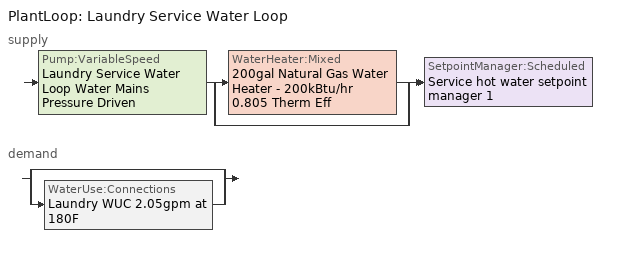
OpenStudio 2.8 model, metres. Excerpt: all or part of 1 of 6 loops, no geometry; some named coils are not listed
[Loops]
PlantLoop 'Laundry Service Water Loop'
 supply: Pump:VariableSpeed 'Laundry Service Water Loop Water Mains Pressure Driven' > split
  | WaterHeater:Mixed '200gal Natural Gas Water Heater - 200kBtu/hr 0.805 Therm Eff'
  | bypass
  join > SetpointManager:Scheduled 'Service hot water setpoint manager 1'
 demand: split
  | bypass
  | WaterUse:Connections 'Laundry WUC 2.05gpm at 180F'
[Sizing:Zone]
LaundryRoomFlr1 ZN: Zone Cooling Design Supply Air Temperature Input Method=SupplyAirTemperature; Zone Cooling Design Supply Air Temperature {C}=14; Zone Cooling Design Supply Air Temperature Difference {deltaC}=11.11; Zone Heating Design Supply Air Temperature Input Method=SupplyAirTemperature; Zone Heating Design Supply Air Temperature {C}=40; Zone Heating Design Supply Air Temperature Difference {deltaC}=11.11; Zone Cooling Design Supply Air Humidity Ratio {kg-H2O/kg-air}=0.0085; Zone Heating Design Supply Air Humidity Ratio {kg-H2O/kg-air}=0.008; Cooling Design Air Flow Method=DesignDay; Heating Design Air Flow Method=DesignDay; Account for Dedicated Outdoor Air System=No; Dedicated Outdoor Air System Control Strategy=NeutralSupplyAir; Dedicated Outdoor Air Low Setpoint Temperature for Design {C}=autosize; Dedicated Outdoor Air High Setpoint Temperature for Design {C}=autosize
[Coil:Cooling:DX:SingleSpeed] Availability Schedule=Always On Discrete; Rated Sensible Heat Ratio=autosize; Rated Evaporator Fan Power Per Volume Flow Rate {W/(m3/s)}=773.3; Total Cooling Capacity Function of Temperature Curve=PSZ-Fine Storage DX Coil Cap-FT; Total Cooling Capacity Function of Flow Fraction Curve=DX Coil Cap-FF; Energy Input Ratio Function of Temperature Curve=PSZ-AC DX Coil EIR-FT; Energy Input Ratio Function of Flow Fraction Curve=Split DX Coil EIR-FF; Part Load Fraction Correlation Curve=HPACCOOLPLFFPLR; Condenser Type=AirCooled; Evaporative Condenser Effectiveness=0; Evaporative Condenser Air Flow Rate {m3/s}=Autosize; Evaporative Condenser Pump Rated Power Consumption {W}=Autosize; Crankcase Heater Capacity {W}=0; Maximum Outdoor Dry-Bulb Temperature for Crankcase Heater Operation {C}=0; Basin Heater Capacity {W/K}=0; Basin Heater Setpoint Temperature {C}=10
Name | Rated Total Cooling Capacity {W} | Rated COP {W/W} | Rated Air Flow Rate {m3/s}
GuestRoom301 ZN PTAC 1spd DX AC Clg Coil 7kBtu/hr 11.0EER; GuestRoom313 ZN PTAC 1spd DX AC Clg Coil 5kBtu/hr 11.0EER; GuestRoom319 ZN PTAC 1spd DX AC Clg Coil 6kBtu/hr 11.0EER; GuestRoom324 ZN PTAC 1spd DX AC Clg Coil 4kBtu/hr 11.0EER; GuestRoom413 ZN PTAC 1spd DX AC Clg Coil 7kBtu/hr 11.0EER; GuestRoom414 ZN PTAC 1spd DX AC Clg Coil 7kBtu/hr 11.0EER | autosize | 3.80183 | autosize
GuestRoom302_305 ZN PTAC 1spd DX AC Clg Coil 13kBtu/hr 9.7EER | autosize | 3.36553 | autosize
GuestRoom306_308 ZN PTAC 1spd DX AC Clg Coil 11kBtu/hr 10.1EER | autosize | 3.50705 | autosize
GuestRoom309_312 ZN PTAC 1spd DX AC Clg Coil 38kBtu/hr 9.3EER; GuestRoom315_318 ZN PTAC 1spd DX AC Clg Coil 44kBtu/hr 9.3EER; GuestRoom320_323 ZN PTAC 1spd DX AC Clg Coil 38kBtu/hr 9.3EER; GuestRoom401 ZN PTAC 1spd DX AC Clg Coil 17kBtu/hr 9.3EER; GuestRoom402_405 ZN PTAC 1spd DX AC Clg Coil 21kBtu/hr 9.3EER; GuestRoom406_408 ZN PTAC 1spd DX AC Clg Coil 18kBtu/hr 9.3EER; GuestRoom409_412 ZN PTAC 1spd DX AC Clg Coil 49kBtu/hr 9.3EER; GuestRoom415_418 ZN PTAC 1spd DX AC Clg Coil 50kBtu/hr 9.3EER; GuestRoom420_423 ZN PTAC 1spd DX AC Clg Coil 49kBtu/hr 9.3EER; CorridorFlr2 ZN PTAC 1spd DX AC Clg Coil 18kBtu/hr 9.3EER; CorridorFlr4 ZN PTAC 1spd DX AC Clg Coil 19kBtu/hr 9.3EER | autosize | 3.23448 | autosize
GuestRoom314 ZN PTAC 1spd DX AC Clg Coil 12kBtu/hr 10.0EER | autosize | 3.45867 | autosize
GuestRoom419 ZN PTAC 1spd DX AC Clg Coil 14kBtu/hr 9.5EER | autosize | 3.30746 | autosize
GuestRoom424 ZN PTAC 1spd DX AC Clg Coil 15kBtu/hr 9.4EER | autosize | 3.26213 | autosize
CorridorFlr1 ZN PTAC 1spd DX AC Clg Coil 9kBtu/hr 10.6EER | 2638 | 3.6599 | 0.13
CorridorFlr3 ZN PTAC 1spd DX AC Clg Coil 13kBtu/hr 9.8EER | autosize | 3.39823 | autosize
[ZoneHVAC:PackagedTerminalAirConditioner] Availability Schedule=Always On Discrete; Outdoor Air Flow Rate During Cooling Operation {m3/s}=Autosize; Outdoor Air Flow Rate During Heating Operation {m3/s}=Autosize; Outdoor Air Flow Rate When No Cooling or Heating is Needed {m3/s}=Autosize; Fan Placement=DrawThrough; Supply Air Fan Operating Mode Schedule=Always On Discrete
Name | Supply Air Flow Rate During Cooling Operation {m3/s} | Supply Air Flow Rate During Heating Operation {m3/s} | Supply Air Flow Rate When No Cooling or Heating is Needed {m3/s} | Supply Air Fan | Heating Coil | Cooling Coil
GuestRoom101 ZN PTAC | Autosize | Autosize | Autosize | GuestRoom101 ZN PTAC Fan | GuestRoom101 ZN PTAC Electric Htg Coil | GuestRoom101 ZN PTAC 1spd DX AC Clg Coil 3kBtu/hr 11.0EER
GuestRoom102 ZN PTAC | Autosize | Autosize | Autosize | GuestRoom102 ZN PTAC Fan | GuestRoom102 ZN PTAC Electric Htg Coil | GuestRoom102 ZN PTAC 1spd DX AC Clg Coil 3kBtu/hr 11.0EER
GuestRoom103 ZN PTAC | Autosize | Autosize | Autosize | GuestRoom103 ZN PTAC Fan | GuestRoom103 ZN PTAC Electric Htg Coil | GuestRoom103 ZN PTAC 1spd DX AC Clg Coil 11kBtu/hr 10.2EER
GuestRoom104 ZN PTAC | Autosize | Autosize | Autosize | GuestRoom104 ZN PTAC Fan | GuestRoom104 ZN PTAC Electric Htg Coil | GuestRoom104 ZN PTAC 1spd DX AC Clg Coil 11kBtu/hr 10.3EER
GuestRoom105 ZN PTAC | Autosize | Autosize | Autosize | GuestRoom105 ZN PTAC Fan | GuestRoom105 ZN PTAC Electric Htg Coil | GuestRoom105 ZN PTAC 1spd DX AC Clg Coil 13kBtu/hr 9.8EER
GuestRoom201 ZN PTAC | Autosize | Autosize | Autosize | GuestRoom201 ZN PTAC Fan | GuestRoom201 ZN PTAC Electric Htg Coil | GuestRoom201 ZN PTAC 1spd DX AC Clg Coil 7kBtu/hr 11.0EER
GuestRoom202_205 ZN PTAC | Autosize | Autosize | Autosize | GuestRoom202_205 ZN PTAC Fan | GuestRoom202_205 ZN PTAC Electric Htg Coil | GuestRoom202_205 ZN PTAC 1spd DX AC Clg Coil 40kBtu/hr 9.3EER
GuestRoom206_208 ZN PTAC | Autosize | Autosize | Autosize | GuestRoom206_208 ZN PTAC Fan | GuestRoom206_208 ZN PTAC Electric Htg Coil | GuestRoom206_208 ZN PTAC 1spd DX AC Clg Coil 32kBtu/hr 9.3EER
GuestRoom209_212 ZN PTAC | Autosize | Autosize | Autosize | GuestRoom209_212 ZN PTAC Fan | GuestRoom209_212 ZN PTAC Electric Htg Coil | GuestRoom209_212 ZN PTAC 1spd DX AC Clg Coil 38kBtu/hr 9.3EER
GuestRoom213 ZN PTAC | Autosize | Autosize | Autosize | GuestRoom213 ZN PTAC Fan | GuestRoom213 ZN PTAC Electric Htg Coil | GuestRoom213 ZN PTAC 1spd DX AC Clg Coil 12kBtu/hr 10.0EER
GuestRoom214 ZN PTAC | Autosize | Autosize | Autosize | GuestRoom214 ZN PTAC Fan | GuestRoom214 ZN PTAC Electric Htg Coil | GuestRoom214 ZN PTAC 1spd DX AC Clg Coil 12kBtu/hr 9.9EER
GuestRoom215_218 ZN PTAC | Autosize | Autosize | Autosize | GuestRoom215_218 ZN PTAC Fan | GuestRoom215_218 ZN PTAC Electric Htg Coil | GuestRoom215_218 ZN PTAC 1spd DX AC Clg Coil 48kBtu/hr 9.3EER
GuestRoom219 ZN PTAC | Autosize | Autosize | Autosize | GuestRoom219 ZN PTAC Fan | GuestRoom219 ZN PTAC Electric Htg Coil | GuestRoom219 ZN PTAC 1spd DX AC Clg Coil 41kBtu/hr 9.3EER
GuestRoom220_223 ZN PTAC | Autosize | Autosize | Autosize | GuestRoom220_223 ZN PTAC Fan | GuestRoom220_223 ZN PTAC Electric Htg Coil | GuestRoom220_223 ZN PTAC 1spd DX AC Clg Coil 38kBtu/hr 9.3EER
GuestRoom224 ZN PTAC | Autosize | Autosize | Autosize | GuestRoom224 ZN PTAC Fan | GuestRoom224 ZN PTAC Electric Htg Coil | GuestRoom224 ZN PTAC 1spd DX AC Clg Coil 12kBtu/hr 10.0EER
GuestRoom301 ZN PTAC | Autosize | Autosize | Autosize | GuestRoom301 ZN PTAC Fan | GuestRoom301 ZN PTAC Electric Htg Coil | GuestRoom301 ZN PTAC 1spd DX AC Clg Coil 7kBtu/hr 11.0EER
GuestRoom302_305 ZN PTAC | Autosize | Autosize | Autosize | GuestRoom302_305 ZN PTAC Fan | GuestRoom302_305 ZN PTAC Electric Htg Coil | GuestRoom302_305 ZN PTAC 1spd DX AC Clg Coil 13kBtu/hr 9.7EER
GuestRoom306_308 ZN PTAC | Autosize | Autosize | Autosize | GuestRoom306_308 ZN PTAC Fan | GuestRoom306_308 ZN PTAC Electric Htg Coil | GuestRoom306_308 ZN PTAC 1spd DX AC Clg Coil 11kBtu/hr 10.1EER
GuestRoom309_312 ZN PTAC | Autosize | Autosize | Autosize | GuestRoom309_312 ZN PTAC Fan | GuestRoom309_312 ZN PTAC Electric Htg Coil | GuestRoom309_312 ZN PTAC 1spd DX AC Clg Coil 38kBtu/hr 9.3EER
GuestRoom313 ZN PTAC | Autosize | Autosize | Autosize | GuestRoom313 ZN PTAC Fan | GuestRoom313 ZN PTAC Electric Htg Coil | GuestRoom313 ZN PTAC 1spd DX AC Clg Coil 5kBtu/hr 11.0EER
GuestRoom314 ZN PTAC | Autosize | Autosize | Autosize | GuestRoom314 ZN PTAC Fan | GuestRoom314 ZN PTAC Electric Htg Coil | GuestRoom314 ZN PTAC 1spd DX AC Clg Coil 12kBtu/hr 10.0EER
GuestRoom315_318 ZN PTAC | Autosize | Autosize | Autosize | GuestRoom315_318 ZN PTAC Fan | GuestRoom315_318 ZN PTAC Electric Htg Coil | GuestRoom315_318 ZN PTAC 1spd DX AC Clg Coil 44kBtu/hr 9.3EER
GuestRoom319 ZN PTAC | Autosize | Autosize | Autosize | GuestRoom319 ZN PTAC Fan | GuestRoom319 ZN PTAC Electric Htg Coil | GuestRoom319 ZN PTAC 1spd DX AC Clg Coil 6kBtu/hr 11.0EER
GuestRoom320_323 ZN PTAC | Autosize | Autosize | Autosize | GuestRoom320_323 ZN PTAC Fan | GuestRoom320_323 ZN PTAC Electric Htg Coil | GuestRoom320_323 ZN PTAC 1spd DX AC Clg Coil 38kBtu/hr 9.3EER
GuestRoom324 ZN PTAC | Autosize | Autosize | Autosize | GuestRoom324 ZN PTAC Fan | GuestRoom324 ZN PTAC Electric Htg Coil | GuestRoom324 ZN PTAC 1spd DX AC Clg Coil 4kBtu/hr 11.0EER
GuestRoom401 ZN PTAC | Autosize | Autosize | Autosize | GuestRoom401 ZN PTAC Fan | GuestRoom401 ZN PTAC Electric Htg Coil | GuestRoom401 ZN PTAC 1spd DX AC Clg Coil 17kBtu/hr 9.3EER
GuestRoom402_405 ZN PTAC | Autosize | Autosize | Autosize | GuestRoom402_405 ZN PTAC Fan | GuestRoom402_405 ZN PTAC Electric Htg Coil | GuestRoom402_405 ZN PTAC 1spd DX AC Clg Coil 21kBtu/hr 9.3EER
GuestRoom406_408 ZN PTAC | Autosize | Autosize | Autosize | GuestRoom406_408 ZN PTAC Fan | GuestRoom406_408 ZN PTAC Electric Htg Coil | GuestRoom406_408 ZN PTAC 1spd DX AC Clg Coil 18kBtu/hr 9.3EER
GuestRoom409_412 ZN PTAC | Autosize | Autosize | Autosize | GuestRoom409_412 ZN PTAC Fan | GuestRoom409_412 ZN PTAC Electric Htg Coil | GuestRoom409_412 ZN PTAC 1spd DX AC Clg Coil 49kBtu/hr 9.3EER
GuestRoom413 ZN PTAC | Autosize | Autosize | Autosize | GuestRoom413 ZN PTAC Fan | GuestRoom413 ZN PTAC Electric Htg Coil | GuestRoom413 ZN PTAC 1spd DX AC Clg Coil 7kBtu/hr 11.0EER
GuestRoom414 ZN PTAC | Autosize | Autosize | Autosize | GuestRoom414 ZN PTAC Fan | GuestRoom414 ZN PTAC Electric Htg Coil | GuestRoom414 ZN PTAC 1spd DX AC Clg Coil 7kBtu/hr 11.0EER
GuestRoom415_418 ZN PTAC | Autosize | Autosize | Autosize | GuestRoom415_418 ZN PTAC Fan | GuestRoom415_418 ZN PTAC Electric Htg Coil | GuestRoom415_418 ZN PTAC 1spd DX AC Clg Coil 50kBtu/hr 9.3EER
GuestRoom419 ZN PTAC | Autosize | Autosize | Autosize | GuestRoom419 ZN PTAC Fan | GuestRoom419 ZN PTAC Electric Htg Coil | GuestRoom419 ZN PTAC 1spd DX AC Clg Coil 14kBtu/hr 9.5EER
GuestRoom420_423 ZN PTAC | Autosize | Autosize | Autosize | GuestRoom420_423 ZN PTAC Fan | GuestRoom420_423 ZN PTAC Electric Htg Coil | GuestRoom420_423 ZN PTAC 1spd DX AC Clg Coil 49kBtu/hr 9.3EER
GuestRoom424 ZN PTAC | Autosize | Autosize | Autosize | GuestRoom424 ZN PTAC Fan | GuestRoom424 ZN PTAC Electric Htg Coil | GuestRoom424 ZN PTAC 1spd DX AC Clg Coil 15kBtu/hr 9.4EER
CorridorFlr1 ZN PTAC | 0.13 | 0.13 | 0.13 | CorridorFlr1 ZN PTAC Fan | CorridorFlr1 ZN PTAC Electric Htg Coil | CorridorFlr1 ZN PTAC 1spd DX AC Clg Coil 9kBtu/hr 10.6EER
CorridorFlr2 ZN PTAC | Autosize | Autosize | Autosize | CorridorFlr2 ZN PTAC Fan | CorridorFlr2 ZN PTAC Electric Htg Coil | CorridorFlr2 ZN PTAC 1spd DX AC Clg Coil 18kBtu/hr 9.3EER
CorridorFlr3 ZN PTAC | Autosize | Autosize | Autosize | CorridorFlr3 ZN PTAC Fan | CorridorFlr3 ZN PTAC Electric Htg Coil | CorridorFlr3 ZN PTAC 1spd DX AC Clg Coil 13kBtu/hr 9.8EER
CorridorFlr4 ZN PTAC | Autosize | Autosize | Autosize | CorridorFlr4 ZN PTAC Fan | CorridorFlr4 ZN PTAC Electric Htg Coil | CorridorFlr4 ZN PTAC 1spd DX AC Clg Coil 19kBtu/hr 9.3EER
[ZoneHVAC:UnitHeater] Availability Schedule=Always On; Maximum Supply Air Flow Rate {m3/s}=autosize; Fan Control Type=Continuous; Minimum Hot Water Flow Rate {m3/s}=0; Heating Convergence Tolerance=0.001
Name | Supply Air Fan | Heating Coil
FrontStairsFlr1 ZN Unit Heater | FrontStairsFlr1 ZN UnitHeater Fan | FrontStairsFlr1 ZN UnitHeater Electric Htg Coil
FrontStairsFlr2 ZN Unit Heater | FrontStairsFlr2 ZN UnitHeater Fan | FrontStairsFlr2 ZN UnitHeater Electric Htg Coil
FrontStairsFlr3 ZN Unit Heater | FrontStairsFlr3 ZN UnitHeater Fan | FrontStairsFlr3 ZN UnitHeater Electric Htg Coil
FrontStairsFlr4 ZN Unit Heater | FrontStairsFlr4 ZN UnitHeater Fan | FrontStairsFlr4 ZN UnitHeater Electric Htg Coil
RearStairsFlr1 ZN Unit Heater | RearStairsFlr1 ZN UnitHeater Fan | RearStairsFlr1 ZN UnitHeater Electric Htg Coil
RearStairsFlr2 ZN Unit Heater | RearStairsFlr2 ZN UnitHeater Fan | RearStairsFlr2 ZN UnitHeater Electric Htg Coil
RearStairsFlr3 ZN Unit Heater | RearStairsFlr3 ZN UnitHeater Fan | RearStairsFlr3 ZN UnitHeater Electric Htg Coil
RearStairsFlr4 ZN Unit Heater | RearStairsFlr4 ZN UnitHeater Fan | RearStairsFlr4 ZN UnitHeater Electric Htg Coil
[PlantLoop]
Laundry Service Water Loop: Glycol Concentration=0; Maximum Loop Temperature {C}=60; Minimum Loop Temperature {C}=10; Plant Loop Volume {m3}=Autocalculate; Load Distribution Scheme=Optimal
[Sizing:Plant]
Laundry Service Water Loop: Loop Type=Heating; Design Loop Exit Temperature {C}=82.2222; Loop Design Temperature Difference {deltaC}=5; Sizing Option=NonCoincident; Zone Timesteps in Averaging Window=1; Coincident Sizing Factor Mode=None
[SetpointManager:Scheduled]
Service hot water setpoint manager 1: Control Variable=Temperature; Schedule=Service Water Loop Temp - 180F; Setpoint Node or NodeList=Laundry Service Water Loop Supply Outlet Node
[WaterHeater:Mixed]
200gal Natural Gas Water Heater - 200kBtu/hr 0.805 Therm Eff: Tank Volume {m3}=0.757082; Setpoint Temperature Schedule=Service Water Loop Temp - 180F; Deadband Temperature Difference {deltaC}=2; Maximum Temperature Limit {C}=82.2222; Heater Control Type=Cycle; Heater Maximum Capacity {W}=58614.2; Heater Fuel Type=NaturalGas; Heater Thermal Efficiency=0.805128; Off Cycle Parasitic Fuel Consumption Rate {W}=0; Off Cycle Parasitic Fuel Type=NaturalGas; Off Cycle Parasitic Heat Fraction to Tank=0; On Cycle Parasitic Fuel Consumption Rate {W}=0; On Cycle Parasitic Fuel Type=NaturalGas; On Cycle Parasitic Heat Fraction to Tank=0; Ambient Temperature Indicator=ThermalZone; Ambient Temperature Thermal Zone=LaundryRoomFlr1 ZN; Off Cycle Loss Coefficient to Ambient Temperature {W/K}=9.66218; On Cycle Loss Coefficient to Ambient Temperature {W/K}=9.66218; Use Side Effectiveness=1; Source Side Effectiveness=1; Use Side Design Flow Rate {m3/s}=autosize; Source Side Design Flow Rate {m3/s}=autosize; Indirect Water Heating Recovery Time {hr}=1.5; Source Side Flow Control Mode=IndirectHeatPrimarySetpoint
[WaterUse:Connections]
Laundry WUC 2.05gpm at 180F: Water Use Equipment Name 1=Laundry Service Water Use 2.05gpm at 180F
[WaterUse:Equipment:Definition]
Laundry Service Water Use Def 2.05gpm: Peak Flow Rate {m3/s}=0.000129335; Target Temperature Schedule=Mixed Water At Faucet Temp - 180F 1; Sensible Fraction Schedule=Fraction Sensible - 0.2; Latent Fraction Schedule=Fraction Latent - 0.05
[WaterUse:Equipment]
Laundry Service Water Use 2.05gpm at 180F: Water Use Equipment Definition=Laundry Service Water Use Def 2.05gpm; Flow Rate Fraction Schedule=HotelSmall LaundryRoom_SHW_Sch
[Pump:VariableSpeed]
Laundry Service Water Loop Water Mains Pressure Driven: Rated Pump Head {Pa}=0.001; Motor Efficiency=0.825; Pump Control Type=Continuous; Skin Loss Radiative Fraction=0.5; Design Power Sizing Method=PowerPerFlowPerPressure; Design Electric Power per Unit Flow Rate {W/(m3/s)}=348701.1; Design Shaft Power per Unit Flow Rate per Unit Head {W-s/m3-Pa}=1.28205; Design Minimum Flow Rate Fraction=0
[AvailabilityManager:NightCycle] Control Type=CycleOnAny; Thermostat Tolerance {deltaC}=1; Cycling Run Time {s}=3600
Availability Manager Night Cycle 1; Availability Manager Night Cycle 2; Availability Manager Night Cycle 3; Availability Manager Night Cycle 4
[EnergyManagementSystem:Sensor]
Name | Output Variable or Output Meter Index Key | Output Variable or Output Meter
OATF; OATF_1; OATF_2 | Environment | Site Outdoor Air Drybulb Temperature
OAWBC; OAWBC_1; OAWBC_2 | Environment | Site Outdoor Air Wetbulb Temperature
FrontLoungeFlr1ZNSACOASch; FrontOfficeFlr1ZNSACOASch; MeetingRoomFlr1ZNSACOASch |  | Schedule Value
FrontLoungeFlr1ZNSACOAFlowMass | FrontLoungeFlr1 ZN SAC Outdoor Air Node | System Node Mass Flow Rate
FrontOfficeFlr1ZNSACOAFlowMass | FrontOfficeFlr1 ZN SAC Outdoor Air Node | System Node Mass Flow Rate
MeetingRoomFlr1ZNSACOAFlowMass | MeetingRoomFlr1 ZN SAC Outdoor Air Node | System Node Mass Flow Rate
[EnergyManagementSystem:Program]
FrontLoungeFlr1ZNSACSetNumberofStages: SET FrontLoungeFlr1ZNSACNumberofStages = 1
FrontOfficeFlr1ZNSACSetNumberofStages: SET FrontOfficeFlr1ZNSACNumberofStages = 1
MeetingRoomFlr1ZNSACSetNumberofStages: SET MeetingRoomFlr1ZNSACNumberofStages = 1
[EnergyManagementSystem:ProgramCallingManager]
FrontLoungeFlr1ZNSACSetNumberofStagesCallingManager: BeginNewEnvironment; FrontLoungeFlr1ZNSACSetNumberofStages
FrontOfficeFlr1ZNSACSetNumberofStagesCallingManager: BeginNewEnvironment; FrontOfficeFlr1ZNSACSetNumberofStages
MeetingRoomFlr1ZNSACSetNumberofStagesCallingManager: BeginNewEnvironment; MeetingRoomFlr1ZNSACSetNumberofStages
[Schedule:Ruleset]
Always On: Default Day Schedule=Always On Default
Fraction Sensible - 0.2: Default Day Schedule=Fraction Sensible - 0.2 Default
Fraction Latent - 0.05: Default Day Schedule=Fraction Latent - 0.05 Default
HotelSmall LaundryRoom_SHW_Sch: Default Day Schedule=HotelSmall LaundryRoom_SHW_Sch Default; Summer Design Day Schedule=HotelSmall LaundryRoom_SHW_Sch Summer Design Day; Winter Design Day Schedule=HotelSmall LaundryRoom_SHW_Sch Winter Design Day
Service Water Loop Temp - 180F: Default Day Schedule=Service Water Loop Temp - 180F Default
Mixed Water At Faucet Temp - 180F 1: Default Day Schedule=Mixed Water At Faucet Temp - 180F Default 1
[Schedule:Day]
Always On Default: 24, 0, 1
Fraction Sensible - 0.2 Default: 24, 0, 0.2
Fraction Latent - 0.05 Default: 24, 0, 0.05
HotelSmall LaundryRoom_SHW_Sch Default; HotelSmall LaundryRoom_SHW_Sch Winter Design Day; HotelSmall LaundryRoom_SHW_Sch Summer Design Day: 8, 0, 0, 16, 0, 1, 24, 0, 0
Service Water Loop Temp - 180F Default; Mixed Water At Faucet Temp - 180F Default 1: 24, 0, 82.2222
[Schedule:Constant]
Always On Discrete: Value=1
[Curve:Biquadratic] Minimum Value of x=12.77778; Maximum Value of x=23.88889; Minimum Value of y=23.88889; Maximum Value of y=46.11111
Name | Coefficient1 Constant | Coefficient2 x | Coefficient3 x**2 | Coefficient4 y | Coefficient5 y**2 | Coefficient6 x*y
PSZ-Fine Storage DX Coil Cap-FT | 0.942588 | 0.00954335 | 0.00068377 | -0.0110427 | 5.249e-06 | -9.72e-06
PSZ-AC DX Coil EIR-FT | 0.342414 | 0.034885 | -0.0006237 | 0.00497722 | 0.000437951 | -0.000728028
[Curve:Quadratic]
Name | Coefficient1 Constant | Coefficient2 x | Coefficient3 x**2 | Minimum Value of x | Maximum Value of x
DX Coil Cap-FF | 0.8 | 0.2 | 0 | 0.5 | 1.5
Split DX Coil EIR-FF | 1.1552 | -0.1808 | 0.0256 | 0.5 | 1.5
HPACCOOLPLFFPLR | 0.85 | 0.15 | 0 | 0 | 1
